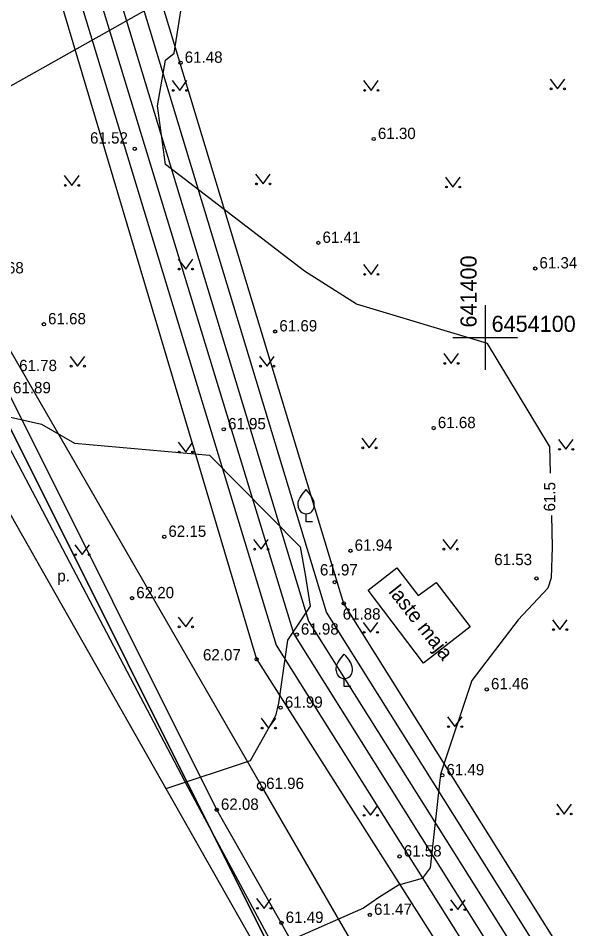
# Model space of a CAD drawing. Extents: x 641115 to 641725, y 6453870 to 6454664.
# Drawn here: x 641371.1 to 641406.2, y 6454063.4 to 6454119.8 of the extents above; entities that cross this region are included whole.
import ezdxf

# ---------------------------------------------------------------- set-up
doc = ezdxf.new("R2010")
doc.units = 0
for name, color, linetype in [('ELKAEV', 7, 'Continuous'), ('ELRAJATISMA', 7, 'Continuous'), ('HALJASTUS', 7, 'Continuous'), ('MOOTPIIR', 7, 'Continuous'), ('MPOHULIIN', 7, 'Continuous'), ('PIIR', 7, 'Continuous'), ('POST', 7, 'Continuous'), ('PUU', 7, 'Continuous'), ('RAJATIS', 7, 'Continuous'), ('TTRASS', 7, 'Continuous'), ('VORK', 7, 'Continuous')]:
    doc.layers.add(name, color=color, linetype=linetype)

msp = doc.modelspace()

# ---------------------------------------------------------------- linework, layer by layer
at = {"layer": 'ELKAEV'}
for centre in [(641381.143, 6454117.011), (641393.098, 6454112.291), (641378.306, 6454111.686), (641389.673, 6454105.863), (641403.101, 6454104.276), (641372.683, 6454100.823), (641387, 6454100.376), (641396.809, 6454094.392), (641383.819, 6454094.32), (641380.13, 6454087.664), (641391.664, 6454086.801), (641390.686, 6454084.855), (641403.179, 6454085.085), (641378.141, 6454083.864), (641391.245, 6454083.541), (641388.334, 6454081.613), (641385.853, 6454080.086), (641400.101, 6454078.215), (641387.338, 6454077.085), (641397.345, 6454072.902), (641386.179, 6454072.046), (641383.384, 6454070.761), (641394.7, 6454067.873), (641392.859, 6454064.257), (641387.385, 6454063.757)]:
    msp.add_circle(centre, 0.1, dxfattribs=at)
at = {"layer": 'ELRAJATISMA'}
for points in [[(641403.99, 6454093.27), (641400.15, 6454099.64), (641392.03, 6454102.07), (641388.82, 6454104.11), (641380.2, 6454110.72), (641379.72, 6454114.35), (641380.2, 6454117.17), (641380.75, 6454117.6), (641382.28, 6454127.3), (641383.36, 6454128.74), (641382.85, 6454136.73), (641383.41, 6454139.11), (641382.84, 6454142.13), (641382.98, 6454143.8), (641382.2, 6454148.28), (641382.07, 6454148.88), (641378.53, 6454159.21)], [(641367.51, 6454094.49), (641370.17, 6454095.17), (641372.53, 6454094.64), (641374.58, 6454093.46), (641382.93, 6454092.72), (641388.54, 6454087.04), (641388.86, 6454085.34)], [(641403.99, 6454093.27), (641404.03, 6454091.61)], [(641404.1, 6454088.98), (641404.15, 6454087.03), (641404.08, 6454085.13), (641403.88, 6454084.49), (641402.04, 6454082.53), (641399.17, 6454078.77), (641397.26, 6454073.04), (641397.24, 6454072.94), (641397.23, 6454072.89), (641397.19, 6454072.6), (641396.59, 6454067.17), (641396.09, 6454066.51), (641394.63, 6454066.1), (641393.41, 6454065.33), (641392.46, 6454064.67), (641386.05, 6454061.84)], [(641388.86, 6454085.34), (641389.17, 6454083.36), (641387.77, 6454081.27), (641387.2, 6454077.36), (641387.02, 6454076.58), (641385.45, 6454073.8), (641380.24, 6454072.07)]]:
    msp.add_lwpolyline(points, dxfattribs=at)
at = {"layer": 'HALJASTUS'}
for p, q in [((641380.627, 6454115.907), (641381.09, 6454115.3)), ((641381.09, 6454115.3), (641381.536, 6454115.907)), ((641392.477, 6454115.907), (641392.94, 6454115.3)), ((641392.94, 6454115.3), (641393.386, 6454115.907)), ((641404.017, 6454116.007), (641404.48, 6454115.4)), ((641404.48, 6454115.4), (641404.926, 6454116.007)), ((641373.947, 6454110.027), (641374.41, 6454109.42)), ((641374.41, 6454109.42), (641374.856, 6454110.027)), ((641385.787, 6454110.117), (641386.25, 6454109.51)), ((641386.25, 6454109.51), (641386.696, 6454110.117)), ((641397.537, 6454109.927), (641398, 6454109.32)), ((641398, 6454109.32), (641398.446, 6454109.927)), ((641380.997, 6454104.847), (641381.46, 6454104.24)), ((641381.46, 6454104.24), (641381.906, 6454104.847)), ((641392.477, 6454104.517), (641392.94, 6454103.91)), ((641392.94, 6454103.91), (641393.386, 6454104.517)), ((641397.437, 6454099.007), (641397.9, 6454098.4)), ((641397.9, 6454098.4), (641398.346, 6454099.007)), ((641374.307, 6454098.837), (641374.77, 6454098.23)), ((641374.77, 6454098.23), (641375.216, 6454098.837)), ((641386.037, 6454098.837), (641386.5, 6454098.23)), ((641386.5, 6454098.23), (641386.946, 6454098.837)), ((641380.997, 6454093.517), (641381.46, 6454092.91)), ((641381.46, 6454092.91), (641381.906, 6454093.517)), ((641392.357, 6454093.777), (641392.82, 6454093.17)), ((641392.82, 6454093.17), (641393.266, 6454093.777)), ((641404.537, 6454093.687), (641405, 6454093.08)), ((641405, 6454093.08), (641405.446, 6454093.687)), ((641374.587, 6454087.167), (641375.05, 6454086.56)), ((641375.05, 6454086.56), (641375.496, 6454087.167)), ((641385.667, 6454087.507), (641386.13, 6454086.9)), ((641386.13, 6454086.9), (641386.576, 6454087.507)), ((641397.387, 6454087.507), (641397.85, 6454086.9)), ((641397.85, 6454086.9), (641398.296, 6454087.507)), ((641380.997, 6454082.697), (641381.46, 6454082.09)), ((641381.46, 6454082.09), (641381.906, 6454082.697)), ((641392.447, 6454082.357), (641392.91, 6454081.75)), ((641392.91, 6454081.75), (641393.356, 6454082.357)), ((641404.167, 6454082.527), (641404.63, 6454081.92)), ((641404.63, 6454081.92), (641405.076, 6454082.527)), ((641386.127, 6454076.427), (641386.59, 6454075.82)), ((641386.59, 6454075.82), (641387.036, 6454076.427)), ((641397.667, 6454076.517), (641398.13, 6454075.91)), ((641398.13, 6454075.91), (641398.576, 6454076.517)), ((641392.447, 6454071.027), (641392.91, 6454070.42)), ((641392.91, 6454070.42), (641393.356, 6454071.027)), ((641404.437, 6454071.107), (641404.9, 6454070.5)), ((641404.9, 6454070.5), (641405.346, 6454071.107)), ((641385.847, 6454065.267), (641386.31, 6454064.66)), ((641386.31, 6454064.66), (641386.756, 6454065.267)), ((641397.847, 6454065.187), (641398.31, 6454064.58)), ((641398.31, 6454064.58), (641398.756, 6454065.187))]:
    msp.add_line(p, q, dxfattribs=at)
for points in [[(641436.26, 6454054.67), (641428.52, 6454043.74), (641419.48, 6454030.58), (641409.86, 6454016.91), (641391.74, 6454055.9), (641387.38, 6454063.76), (641383.38, 6454070.76), (641370.51, 6454096.55), (641360.71, 6454114.18)], [(641359.29, 6454111.7), (641360.35, 6454109.58), (641370.49, 6454093.27), (641381.6, 6454072.17), (641393.7, 6454049.63), (641402.16, 6454031.91), (641410.37, 6454013.48)]]:
    msp.add_lwpolyline(points, dxfattribs=at)
for centre in [(641380.689, 6454115.3), (641381.518, 6454115.3), (641392.539, 6454115.3), (641393.368, 6454115.3), (641404.079, 6454115.4), (641404.908, 6454115.4), (641374.009, 6454109.42), (641374.838, 6454109.42), (641385.849, 6454109.51), (641386.678, 6454109.51), (641397.599, 6454109.32), (641398.428, 6454109.32), (641381.059, 6454104.24), (641381.888, 6454104.24), (641392.539, 6454103.91), (641393.368, 6454103.91), (641397.499, 6454098.4), (641398.328, 6454098.4), (641374.369, 6454098.23), (641375.198, 6454098.23), (641386.099, 6454098.23), (641386.928, 6454098.23), (641381.059, 6454092.91), (641381.888, 6454092.91), (641392.419, 6454093.17), (641393.248, 6454093.17), (641404.599, 6454093.08), (641405.428, 6454093.08), (641374.649, 6454086.56), (641375.478, 6454086.56), (641385.729, 6454086.9), (641386.558, 6454086.9), (641397.449, 6454086.9), (641398.278, 6454086.9), (641381.059, 6454082.09), (641381.888, 6454082.09), (641392.509, 6454081.75), (641393.338, 6454081.75), (641404.229, 6454081.92), (641405.058, 6454081.92), (641386.189, 6454075.82), (641387.018, 6454075.82), (641397.729, 6454075.91), (641398.558, 6454075.91), (641392.509, 6454070.42), (641393.338, 6454070.42), (641404.499, 6454070.5), (641405.328, 6454070.5), (641385.909, 6454064.66), (641386.738, 6454064.66), (641397.909, 6454064.58), (641398.738, 6454064.58)]:
    msp.add_circle(centre, 0.055, dxfattribs=at)
at = {"layer": 'MOOTPIIR'}
msp.add_lwpolyline([(641389.3, 6454056.12), (641358.75, 6454109.92)], dxfattribs=at)
at = {"layer": 'MPOHULIIN'}
for points in [[(641414.47, 6454023.35), (641407.74, 6454034.96), (641386.16, 6454072.24), (641363.45, 6454111.56), (641340.21, 6454151.27), (641332.792, 6454163.934)], [(641363.45, 6454111.56), (641399.01, 6454131.55), (641437.86, 6454153.59), (641448.88, 6454159.79)]]:
    msp.add_lwpolyline(points, dxfattribs=at)
at = {"layer": 'PIIR'}
for points in [[(641233.48, 6453988.79), (641115.48, 6454078.37), (641305.35, 6454214.11), (641328.28, 6454170.64), (641361.61, 6454112.32), (641410.31, 6454014.9), (641436.15, 6453963.14), (641348.28, 6453869.65)], [(641361.61, 6454112.32), (641388.82, 6454159.04), (641437.89, 6454153.82), (641441.4, 6454151.24), (641432.69, 6454133.64), (641468.73, 6454099.59), (641410.31, 6454014.9)]]:
    msp.add_lwpolyline(points, close=True, dxfattribs=at)
at = {"layer": 'POST'}
msp.add_circle((641386.16, 6454072.24), 0.25, dxfattribs=at)
at = {"layer": 'PUU'}
for p, q in [((641388.92, 6454088.59), (641388.92, 6454089.09)), ((641389.32, 6454088.59), (641388.92, 6454088.59)), ((641391.28, 6454078.39), (641391.28, 6454078.89)), ((641391.68, 6454078.39), (641391.28, 6454078.39))]:
    msp.add_line(p, q, dxfattribs=at)
for points in [[(641388.42, 6454089.59), (641388.42, 6454089.74), (641388.43, 6454089.805), (641388.465, 6454089.935), (641388.525, 6454090.055), (641388.67, 6454090.29), (641388.83, 6454090.495), (641388.92, 6454090.59)], [(641389.42, 6454089.59), (641389.42, 6454089.74), (641389.41, 6454089.805), (641389.375, 6454089.935), (641389.315, 6454090.055), (641389.17, 6454090.29), (641389.01, 6454090.495), (641388.92, 6454090.59)], [(641390.78, 6454079.39), (641390.78, 6454079.54), (641390.79, 6454079.605), (641390.825, 6454079.735), (641390.885, 6454079.855), (641391.03, 6454080.09), (641391.19, 6454080.295), (641391.28, 6454080.39)], [(641391.78, 6454079.39), (641391.78, 6454079.54), (641391.77, 6454079.605), (641391.735, 6454079.735), (641391.675, 6454079.855), (641391.53, 6454080.09), (641391.37, 6454080.295), (641391.28, 6454080.39)]]:
    msp.add_lwpolyline(points, dxfattribs=at)
for centre in [(641388.92, 6454089.59), (641391.28, 6454079.39)]:
    msp.add_arc(centre, 0.5, 180, 0, dxfattribs=at)
at = {"layer": 'RAJATIS'}
msp.add_lwpolyline([(641392.76, 6454084.37), (641394.53, 6454085.74), (641395.85, 6454084.02), (641396.96, 6454084.84), (641399.08, 6454082.08), (641396.18, 6454079.84)], close=True, dxfattribs=at)
at = {"layer": 'TTRASS'}
for points in [[(641371.98, 6454136.85), (641375.69, 6454134.89), (641391.24, 6454083.54), (641417.76, 6454041.19), (641418.72, 6454041.39), (641451.18, 6454084.8), (641452.11, 6454084.06), (641418.93, 6454038.7), (641418.01, 6454038.62), (641390.17, 6454083), (641374.71, 6454134.08), (641371.97, 6454136.14)], [(641370.67, 6454135.65), (641371.11, 6454133.41), (641387.07, 6454080.96), (641417.66, 6454032.25), (641419.31, 6454032.09), (641453.37, 6454079.87), (641454.31, 6454079.05), (641419.98, 6454030.25), (641417.56, 6454030.2), (641385.84, 6454080.13), (641370.05, 6454133.17), (641369.82, 6454135.67)], [(641371.76, 6454135.63), (641373.49, 6454133.85), (641389.07, 6454082.45), (641417.89, 6454036.56), (641419.22, 6454036.62), (641453.16, 6454083.47), (641454.13, 6454082.74), (641419.19, 6454034.23), (641417.77, 6454034.42), (641388.16, 6454081.68), (641372.23, 6454133.86), (641371.27, 6454135.64)]]:
    msp.add_lwpolyline(points, dxfattribs=at)
at = {"layer": 'VORK'}
for p, q in [((641400, 6454102), (641400, 6454098)), ((641398, 6454100), (641402, 6454100))]:
    msp.add_line(p, q, dxfattribs=at)

# ---------------------------------------------------------------- texts
at = {"layer": 'ELKAEV'}
for s, p in [(' 61.48', (641381.14, 6454117.01)), (' 61.52', (641375.28, 6454112.01)), (' 61.30', (641393.1, 6454112.29)), (' 61.41', (641389.67, 6454105.86)), (' 61.68', (641368.83, 6454103.97)), (' 61.34', (641403.1, 6454104.28)), (' 61.68', (641372.68, 6454100.82)), (' 61.69', (641387, 6454100.38)), (' 61.78', (641370.89, 6454097.92)), (' 61.89', (641370.51, 6454096.55)), (' 61.95', (641383.82, 6454094.32)), (' 61.68', (641396.81, 6454094.39)), (' 62.15', (641380.13, 6454087.66)), (' 61.94', (641391.66, 6454086.8)), (' 61.53', (641400.3, 6454085.91)), (' 61.97', (641389.51, 6454085.27)), (' 62.20', (641378.14, 6454083.86)), (' 61.88', (641390.92, 6454082.54)), (' 61.98', (641388.33, 6454081.61)), (' 62.07', (641382.27, 6454080.01)), (' 61.46', (641400.1, 6454078.22)), (' 61.99', (641387.34, 6454077.08)), (' 61.49', (641397.34, 6454072.9)), (' 61.96', (641386.18, 6454072.05)), (' 62.08', (641383.38, 6454070.76)), (' 61.58', (641394.7, 6454067.87)), (' 61.47', (641392.86, 6454064.26)), (' 61.49', (641387.39, 6454063.76))]:
    msp.add_text(s, height=0.7, dxfattribs=at).set_placement(p)
at = {"layer": 'ELRAJATISMA'}
msp.add_text('61.5', height=0.7, rotation=89.5521, dxfattribs=at).set_placement((641404.33, 6454089.23))
at = {"layer": 'HALJASTUS'}
msp.add_text('p.', height=0.7, dxfattribs=at).set_placement((641373.515, 6454084.9))
at = {"layer": 'RAJATIS'}
msp.add_text('laste maja', height=0.9, rotation=308.3201, dxfattribs=at).set_placement((641393.978, 6454084.242))
at = {"layer": 'VORK'}
msp.add_text('641400', height=1, rotation=90, dxfattribs=at).set_placement((641399.47, 6454100.62))
msp.add_text('6454100', height=1, dxfattribs=at).set_placement((641400.4, 6454100.35))

doc.saveas('drawing.dxf')
